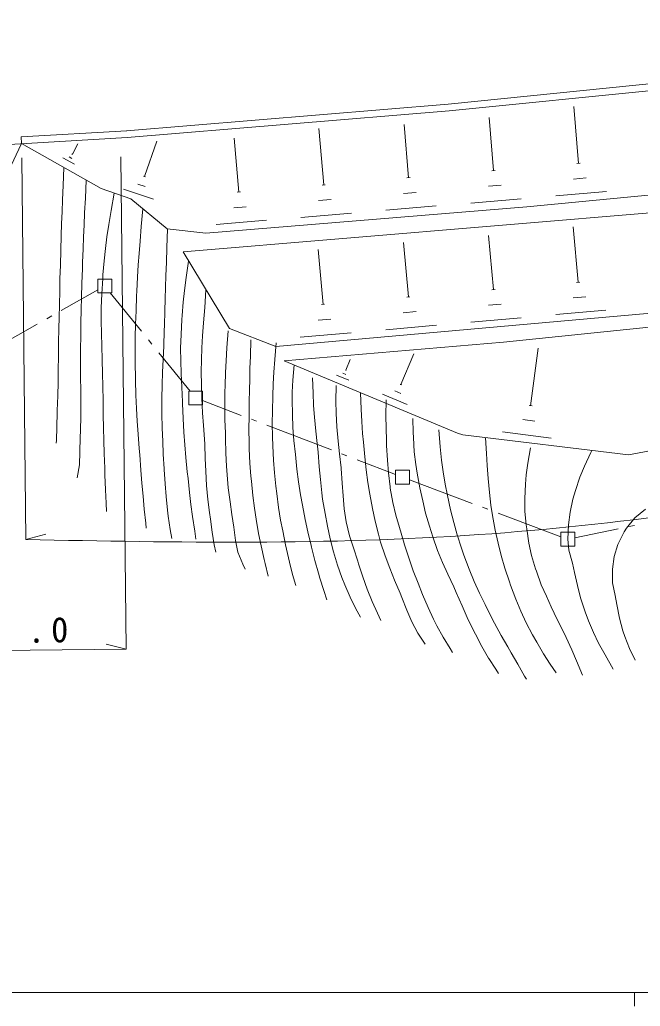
# Model space of a CAD drawing. Units: millimetres, scale not verified. Extents: x 40000 to 680000, y 20000 to 380000.
# Drawn here: x 123476 to 168420, y 204000 to 275498 of the extents above; entities that cross this region are included whole.
import ezdxf
from ezdxf.enums import TextEntityAlignment as Align

# ---------------------------------------------------------------- set-up
doc = ezdxf.new("R2010")
doc.units = ezdxf.units.MM
doc.header["$LTSCALE"] = 1000
doc.linetypes.add('CHAIN', pattern=[18.5, 12, -1.5, 3.5, -1.5])
for name, color, linetype, lineweight in [('M-BGD', 7, 'Continuous', 13), ('M-BMK', 2, 'CHAIN', 13), ('M-BMK-ROW', 30, 'Continuous', 13), ('M-STR-HTXT', 7, 'Continuous', 13), ('M-TTL-BAND', 7, 'Continuous', 13)]:
    doc.layers.add(name, color=color, linetype=linetype, lineweight=lineweight)
doc.styles.add('ＭＳ ゴシック', font='')
doc.styles.get('ＭＳ ゴシック').set_extended_font_data('MS Gothic')

msp = doc.modelspace()

# ---------------------------------------------------------------- linework, layer by layer
at = {"layer": 'M-BGD'}
for p, q in [((176958, 271641), (154518, 269389)), ((177019, 271150), (154568, 268888)), ((154518, 269389), (131216, 267457)), ((154568, 268888), (131256, 266956)), ((163951, 265082), (163599, 269221)), ((157787, 264569), (157465, 268418)), ((131226, 267457), (123579, 267014)), ((145490, 263523), (145137, 267612)), ((151633, 264046), (151311, 267915)), ((131256, 266956), (107132, 265565)), ((123579, 267014), (123609, 266523)), ((132520, 264140), (133401, 266696)), ((139336, 263010), (139014, 266918)), ((121586, 262262), (123609, 266523)), ((123609, 266523), (129373, 263257)), ((127288, 265752), (127688, 266494)), ((126586, 265481), (127438, 265020)), ((127047, 265562), (127258, 265441)), ((127257, 265772), (127308, 265742)), ((126666, 264780), (126617, 263487)), ((157677, 264559), (157907, 264579)), ((163831, 265072), (164061, 265092)), ((128290, 263868), (128231, 262565)), ((132450, 264170), (132590, 264120)), ((151523, 264036), (151754, 264056)), ((163580, 263949), (164493, 264030)), ((126617, 263487), (126577, 262454)), ((129373, 263257), (131528, 262516)), ((130997, 263228), (133152, 262487)), ((132029, 263589), (132570, 263408)), ((145369, 263513), (145600, 263533)), ((157427, 263426), (158339, 263507)), ((178304, 263673), (160203, 261944)), ((126577, 262454), (126537, 261572)), ((128231, 262565), (128171, 261513)), ((130315, 262927), (130095, 261684)), ((131528, 262516), (134145, 260332)), ((139225, 263000), (139456, 263020)), ((145119, 262390), (146031, 262470)), ((151273, 262913), (152185, 262984)), ((156144, 262213), (159802, 262525)), ((162298, 262736), (165966, 263038)), ((132390, 261785), (132280, 260502)), ((174305, 261948), (135318, 258669)), ((160203, 261944), (136961, 260022)), ((138975, 261877), (139887, 261947)), ((149990, 261700), (153649, 262002)), ((126537, 261572), (126507, 260730)), ((128171, 261513), (128131, 260611)), ((130095, 261684), (129925, 260661)), ((143847, 261177), (147495, 261489)), ((126507, 260730), (126478, 259828)), ((128131, 260611), (128101, 259769)), ((129925, 260661), (129795, 259769)), ((132280, 260502), (132191, 259459)), ((134175, 260322), (134125, 258999)), ((136961, 260022), (134145, 260332)), ((137703, 260664), (141351, 260966)), ((163924, 256472), (163562, 260481)), ((126478, 259828), (126448, 258806)), ((128101, 259769), (128061, 258897)), ((129795, 259769), (129685, 258927)), ((157780, 255939), (157428, 259858)), ((128061, 258897), (128032, 257905)), ((129685, 258927), (129595, 258035)), ((132191, 259459), (132121, 258567)), ((134125, 258999), (134095, 257896)), ((145442, 254863), (145090, 258842)), ((151626, 255406), (151274, 259355)), ((126448, 258806), (126418, 257714)), ((132121, 258567), (132061, 257725)), ((135318, 258669), (138657, 253127)), ((126418, 257714), (126388, 256731)), ((128012, 257464), (127982, 256371)), ((128032, 257905), (128012, 257464)), ((129595, 258035), (129505, 257013)), ((132061, 257725), (132011, 256843)), ((134095, 257896), (134066, 256954)), ((135709, 258007), (135529, 256814)), ((126388, 256731), (126369, 255809)), ((129485, 256752), (129416, 255640)), ((129505, 257013), (129485, 256752)), ((132011, 256843), (131961, 255831)), ((134066, 256954), (134036, 256102)), ((135529, 256814), (135399, 255882)), ((127982, 256371), (127952, 255389)), ((134036, 256102), (134006, 255270)), ((163803, 256462), (164034, 256483)), ((126369, 255809), (126349, 254877)), ((127952, 255389), (127922, 254467)), ((129416, 255640), (129376, 254627)), ((131941, 255500), (131902, 254408)), ((131961, 255831), (131941, 255500)), ((134006, 255270), (133986, 254378)), ((135399, 255882), (135319, 255030)), ((136963, 255933), (136873, 254640)), ((151506, 255396), (151736, 255416)), ((157670, 255929), (157900, 255949)), ((163563, 255340), (164475, 255420)), ((126349, 254877), (126329, 253865)), ((129376, 254627), (129376, 253685)), ((135319, 255030), (135239, 254068)), ((136873, 254640), (136783, 253537)), ((174558, 254722), (142025, 251825)), ((145322, 254853), (145552, 254873)), ((157419, 254807), (158341, 254887)), ((182907, 254614), (158503, 252141)), ((126329, 253865), (126309, 253163)), ((127922, 254467), (127903, 253535)), ((131902, 254408), (131862, 253426)), ((133986, 254378), (133957, 253356)), ((135239, 254068), (135219, 253777)), ((151256, 254263), (152178, 254344)), ((156147, 253583), (159805, 253905)), ((162301, 254127), (165929, 254448)), ((126309, 253163), (126290, 252061)), ((127903, 253535), (127893, 252542)), ((129376, 253685), (129386, 252763)), ((131862, 253426), (131842, 252493)), ((133957, 253356), (133947, 252955)), ((135219, 253777), (135159, 252685)), ((136783, 253537), (136723, 252585)), ((138657, 253127), (142025, 251825)), ((145082, 253720), (146004, 253801)), ((149983, 253030), (153661, 253362)), ((127893, 252542), (127873, 251670)), ((129386, 252763), (129417, 251841)), ((131842, 252493), (131832, 251571)), ((133947, 252955), (133907, 251863)), ((135159, 252685), (135130, 251703)), ((136723, 252585), (136663, 251713)), ((138577, 252947), (138477, 251714)), ((143789, 252487), (147487, 252809)), ((126290, 252061), (126280, 251078)), ((129417, 251841), (129447, 250879)), ((133907, 251863), (133867, 250880)), ((135130, 251703), (135140, 250771)), ((136663, 251713), (136633, 250861)), ((138477, 251714), (138417, 250772)), ((140221, 252306), (140181, 251113)), ((142045, 252076), (141945, 250873)), ((158503, 252141), (142617, 250783)), ((160479, 247521), (161018, 251691)), ((126280, 251078), (126270, 250156)), ((127873, 251670), (127874, 250568)), ((131832, 251571), (131833, 250599)), ((140181, 251113), (140152, 250221)), ((151087, 249052), (152018, 251277)), ((127874, 250568), (127874, 249576)), ((129447, 250879), (129477, 249847)), ((131833, 250599), (131853, 249517)), ((133867, 250880), (133827, 249958)), ((135140, 250771), (135170, 249848)), ((136633, 250861), (136624, 249989)), ((138417, 250772), (138368, 249920)), ((141945, 250873), (141886, 249961)), ((142617, 250783), (155187, 245545)), ((143349, 250482), (143259, 249370)), ((147097, 250103), (147408, 250865)), ((126270, 250156), (126260, 249234)), ((127874, 249576), (127894, 248653)), ((129477, 249847), (129498, 248955)), ((133827, 249958), (133798, 249026)), ((135170, 249848), (135211, 248876)), ((136624, 249989), (136634, 249027)), ((138368, 249920), (138348, 248987)), ((140152, 250221), (140132, 249339)), ((141886, 249961), (141836, 249099)), ((144682, 249551), (144723, 248428)), ((146416, 249742), (147318, 249371)), ((146867, 249872), (147097, 249782)), ((147067, 250113), (147127, 250083)), ((126260, 249234), (126231, 248252)), ((129498, 248955), (129508, 247852)), ((131853, 249517), (131853, 249376)), ((131853, 249376), (131883, 248284)), ((133798, 249026), (133778, 248044)), ((135211, 248876), (135261, 247794)), ((136634, 249027), (136664, 248065)), ((138348, 248987), (138338, 248506)), ((140132, 249339), (140122, 248778)), ((141836, 249099), (141806, 248217)), ((143259, 249370), (143219, 248508)), ((146386, 249000), (146376, 247847)), ((151037, 249072), (151147, 249032)), ((126231, 248252), (126191, 247170)), ((127894, 248653), (127905, 247731)), ((131883, 248284), (131934, 247322)), ((138338, 248506), (138328, 247454)), ((140122, 248778), (140102, 247705)), ((141806, 248217), (141776, 247164)), ((143219, 248508), (143209, 247947)), ((144723, 248428), (144763, 247566)), ((148160, 248469), (148211, 247277)), ((149754, 248350), (151528, 247608)), ((150646, 248610), (151087, 248420)), ((127905, 247731), (127905, 246769)), ((129508, 247852), (129529, 246860)), ((133778, 248044), (133778, 246961)), ((135261, 247794), (135261, 247674)), ((135261, 247674), (135312, 246591)), ((136664, 248065), (136715, 247012)), ((138328, 247454), (138339, 246522)), ((140102, 247705), (140082, 246763)), ((143209, 247947), (143220, 246884)), ((144763, 247566), (144803, 246965)), ((146376, 247847), (146397, 246975)), ((150015, 247959), (149995, 246786)), ((160368, 247531), (160589, 247511)), ((126181, 247049), (126151, 245977)), ((126191, 247170), (126181, 247049)), ((127905, 246769), (127875, 245727)), ((129529, 246860), (129549, 245928)), ((131934, 247322), (131984, 246400)), ((133778, 246961), (133799, 245889)), ((136715, 247012), (136785, 246090)), ((140082, 246763), (140073, 245831)), ((141776, 247164), (141766, 246232)), ((143220, 246884), (143260, 245942)), ((144803, 246965), (144894, 245933)), ((146397, 246975), (146447, 246003)), ((148211, 247277), (148251, 246385)), ((149995, 246786), (150005, 245904)), ((126151, 245977), (126131, 245025)), ((131984, 246400), (132055, 245458)), ((135312, 246591), (135372, 245619)), ((136785, 246090), (136856, 245098)), ((138339, 246522), (138369, 245540)), ((141766, 246232), (141777, 245270)), ((146447, 246003), (146528, 244961)), ((148251, 246385), (148312, 245503)), ((151939, 246596), (151970, 245594)), ((159908, 246519), (160790, 246409)), ((127875, 245727), (127855, 245226)), ((129549, 245928), (129569, 245006)), ((132055, 245458), (132135, 244435)), ((133799, 245889), (133829, 244957)), ((135372, 245619), (135433, 244697)), ((138369, 245540), (138379, 245139)), ((140073, 245831), (140083, 244829)), ((141777, 245270), (141797, 244629)), ((143260, 245942), (143340, 245010)), ((144894, 245933), (144994, 245011)), ((148312, 245503), (148372, 244871)), ((150005, 245904), (150036, 244992)), ((151970, 245594), (151990, 245213)), ((153834, 245765), (153935, 244542)), ((155187, 245545), (155568, 245405)), ((155568, 245405), (167556, 243955)), ((158445, 245626), (161973, 245176)), ((167556, 243955), (174210, 245250)), ((126131, 245025), (126121, 244814)), ((127855, 245226), (127825, 244173)), ((129569, 245006), (129600, 244054)), ((133829, 244957), (133869, 244015)), ((135433, 244697), (135513, 243765)), ((136856, 245098), (136876, 244737)), ((136876, 244737), (136916, 243695)), ((138379, 245139), (138410, 244086)), ((140083, 244829), (140093, 244388)), ((141797, 244629), (141858, 243586)), ((143340, 245010), (143441, 243988)), ((144994, 245011), (145085, 244149)), ((146528, 244961), (146628, 244049)), ((148372, 244871), (148462, 243819)), ((150036, 244992), (150046, 244631)), ((150046, 244631), (150106, 243589)), ((151990, 245213), (152050, 244191)), ((153935, 244542), (154025, 243580)), ((157202, 245205), (157272, 244052)), ((127825, 244173), (127796, 243231)), ((129600, 244054), (129640, 243001)), ((132135, 244435), (132165, 243954)), ((132165, 243954), (132246, 242862)), ((133869, 244015), (133940, 242962)), ((138410, 244086), (138460, 243154)), ((140093, 244388), (140144, 243365)), ((143441, 243988), (143552, 242935)), ((145085, 244149), (145175, 243096)), ((146628, 244049), (146749, 243017)), ((148462, 243819), (148563, 242887)), ((152050, 244191), (152161, 243259)), ((157272, 244052), (157333, 243190)), ((160480, 244464), (160269, 243372)), ((164369, 243152), (164850, 244125)), ((164850, 244125), (164920, 244275)), ((127796, 243231), (127646, 242289)), ((135513, 243765), (135614, 242742)), ((136916, 243695), (136947, 242773)), ((138460, 243154), (138530, 242192)), ((140144, 243365), (140214, 242423)), ((141858, 243586), (141928, 242654)), ((145175, 243096), (145256, 242174)), ((150106, 243589), (150177, 242667)), ((152161, 243259), (152261, 242637)), ((154025, 243580), (154136, 242728)), ((157333, 243190), (157413, 242258)), ((160269, 243372), (160149, 242510)), ((164038, 242340), (164369, 243152)), ((129640, 243001), (129650, 242520)), ((129650, 242520), (129691, 241438)), ((132246, 242862), (132326, 241900)), ((133940, 242962), (133940, 242912)), ((133940, 242912), (134010, 241860)), ((135614, 242742), (135664, 242251)), ((136947, 242773), (137007, 241741)), ((140214, 242423), (140254, 242052)), ((141928, 242654), (142028, 241692)), ((143552, 242935), (143672, 242013)), ((146749, 243017), (146749, 242966)), ((146749, 242966), (146829, 241914)), ((148563, 242887), (148694, 241955)), ((150177, 242667), (150307, 241655)), ((152261, 242637), (152462, 241575)), ((154136, 242728), (154286, 241836)), ((160149, 242510), (160099, 241848)), ((132326, 241900), (132407, 240977)), ((134010, 241860), (134071, 240938)), ((135664, 242251), (135774, 241229)), ((137007, 241741), (137108, 240728)), ((138530, 242192), (138581, 241581)), ((140254, 242052), (140355, 241020)), ((142028, 241692), (142089, 241171)), ((143672, 242013), (143823, 241071)), ((145256, 242174), (145356, 241202)), ((146829, 241914), (146890, 240982)), ((148694, 241955), (148824, 241113)), ((154286, 241836), (154447, 241014)), ((157413, 242258), (157504, 241236)), ((160099, 241848), (160050, 240806)), ((163728, 241388), (164038, 242340)), ((129691, 241438), (129731, 240465)), ((132407, 240977), (132497, 240035)), ((135774, 241229), (135875, 240377)), ((138581, 241581), (138711, 240548)), ((140355, 241020), (140475, 240108)), ((142089, 241171), (142219, 240149)), ((143823, 241071), (143953, 240320)), ((145356, 241202), (145416, 240761)), ((146890, 240982), (146970, 240050)), ((148824, 241113), (149015, 240071)), ((150307, 241655), (150317, 241554)), ((150317, 241554), (150508, 240502)), ((152462, 241575), (152663, 240643)), ((154447, 241014), (154678, 239972)), ((157504, 241236), (157594, 240314)), ((163548, 240757), (163728, 241388)), ((129731, 240465), (129751, 239864)), ((134071, 240938), (134171, 239956)), ((135875, 240377), (135995, 239495)), ((137108, 240728), (137218, 239786)), ((138711, 240548), (138842, 239636)), ((143953, 240320), (144144, 239287)), ((145416, 240761), (145587, 239709)), ((150508, 240502), (150719, 239590)), ((152663, 240643), (152874, 239741)), ((157594, 240314), (157715, 239572)), ((160050, 240806), (160070, 239874)), ((163347, 239814), (163548, 240757)), ((132497, 240035), (132598, 239003)), ((134171, 239956), (134221, 239525)), ((134221, 239525), (134372, 238543)), ((137218, 239786), (137288, 239305)), ((138842, 239636), (138982, 238734)), ((140475, 240108), (140606, 239306)), ((142219, 240149), (142370, 239237)), ((145587, 239709), (145758, 238787)), ((146970, 240050), (147121, 239108)), ((149015, 240071), (149216, 239159)), ((150719, 239590), (150970, 238688)), ((152874, 239741), (153145, 238799)), ((154678, 239972), (154909, 239050)), ((157715, 239572), (157916, 238500)), ((160070, 239874), (160161, 238881)), ((163227, 238892), (163347, 239814)), ((168800, 240017), (168018, 239395)), ((132598, 239003), (132638, 238662)), ((135995, 239495), (136146, 238423)), ((137288, 239305), (137419, 238363)), ((140606, 239306), (140777, 238264)), ((142370, 239237), (142521, 238445)), ((144144, 239287), (144335, 238385)), ((147121, 239108), (147372, 238096)), ((149216, 239159), (149456, 238227)), ((154909, 239050), (155169, 238158)), ((160161, 238881), (160201, 238601)), ((163178, 237850), (163227, 238892)), ((168018, 239395), (167427, 238653)), ((134372, 238543), (134483, 237891)), ((136146, 238423), (136227, 237842)), ((137419, 238363), (137570, 237441)), ((138982, 238734), (139103, 237752)), ((140777, 238264), (140957, 237362)), ((142521, 238445), (142721, 237443)), ((144335, 238385), (144576, 237393)), ((145758, 238787), (145969, 237875)), ((147372, 238096), (147643, 237214)), ((149456, 238227), (149617, 237645)), ((150970, 238688), (151261, 237706)), ((153145, 238799), (153385, 238027)), ((155169, 238158), (155480, 237206)), ((157916, 238500), (158116, 237558)), ((160201, 238601), (160351, 237568)), ((167257, 238382), (166796, 237470)), ((167427, 238653), (167257, 238382)), ((137570, 237441), (137670, 236920)), ((139103, 237752), (139284, 236910)), ((142721, 237443), (142932, 236511)), ((144576, 237393), (144606, 237283)), ((145969, 237875), (146209, 236943)), ((149617, 237645), (149938, 236633)), ((151261, 237706), (151341, 237445)), ((151341, 237445), (151672, 236433)), ((153385, 238027), (153737, 237025)), ((158116, 237558), (158347, 236666)), ((160351, 237568), (160552, 236666)), ((163258, 237048), (163178, 237850)), ((166796, 237470), (166536, 236588)), ((139284, 236910), (139625, 236038)), ((140957, 237362), (141178, 236390)), ((144606, 237283), (144857, 236301)), ((146209, 236943), (146490, 235960)), ((147643, 237214), (147964, 236252)), ((153737, 237025), (154098, 236153)), ((155480, 237206), (155651, 236705)), ((155651, 236705), (156022, 235683)), ((158347, 236666), (158608, 235754)), ((160552, 236666), (160833, 235694)), ((163519, 236106), (163258, 237048)), ((139625, 236038), (139805, 235668)), ((141178, 236390), (141248, 236079)), ((141248, 236079), (141479, 235167)), ((142932, 236511), (143012, 236190)), ((143012, 236190), (143243, 235288)), ((144857, 236301), (145117, 235379)), ((146490, 235960), (146811, 235079)), ((147964, 236252), (148024, 236071)), ((148024, 236071), (148325, 235119)), ((149938, 236633), (150279, 235751)), ((151672, 236433), (151983, 235551)), ((154098, 236153), (154489, 235311)), ((163660, 235435), (163519, 236106)), ((166536, 236588), (166416, 235686)), ((143243, 235288), (143464, 234506)), ((145117, 235379), (145218, 235018)), ((150279, 235751), (150630, 234889)), ((151983, 235551), (152324, 234669)), ((154489, 235311), (154910, 234390)), ((156022, 235683), (156383, 234791)), ((158608, 235754), (158949, 234762)), ((160833, 235694), (160893, 235524)), ((160893, 235524), (161244, 234552)), ((163870, 234503), (163660, 235435)), ((166416, 235686), (166416, 234684)), ((145218, 235018), (145499, 234136)), ((146811, 235079), (147022, 234547)), ((147022, 234547), (147403, 233656)), ((148325, 235119), (148646, 234227)), ((150630, 234889), (151021, 233947)), ((152324, 234669), (152655, 233848)), ((156383, 234791), (156764, 233949)), ((158949, 234762), (159029, 234511)), ((161244, 234552), (161625, 233710)), ((166416, 234684), (166597, 233772)), ((145499, 234136), (145719, 233445)), ((148646, 234227), (148997, 233335)), ((151021, 233947), (151152, 233637)), ((152655, 233848), (153046, 232906)), ((154910, 234390), (155091, 233979)), ((155091, 233979), (155512, 233017)), ((156764, 233949), (157176, 233107)), ((159029, 234511), (159400, 233509)), ((164101, 233601), (163870, 234503)), ((147403, 233656), (147804, 232844)), ((148997, 233335), (149378, 232493)), ((151152, 233637), (151503, 232705)), ((157176, 233107), (157637, 232185)), ((159400, 233509), (159762, 232627)), ((161625, 233710), (161966, 232958)), ((164422, 232598), (164101, 233601)), ((166597, 233772), (166727, 233120)), ((166727, 233120), (166918, 232128)), ((147804, 232844), (148145, 232192)), ((149378, 232493), (149639, 231952)), ((151503, 232705), (151874, 231863)), ((153046, 232906), (153437, 232054)), ((155512, 233017), (155893, 232175)), ((159762, 232627), (160163, 231795)), ((161966, 232958), (162408, 232037)), ((164673, 231927), (164422, 232598)), ((151874, 231863), (152315, 231031)), ((153437, 232054), (153688, 231573)), ((155893, 232175), (156324, 231283)), ((157637, 232185), (157858, 231764)), ((157858, 231764), (158339, 230873)), ((160163, 231795), (160624, 230913)), ((162408, 232037), (162829, 231195)), ((165024, 231085), (164673, 231927)), ((166918, 232128), (167159, 231206)), ((152315, 231031), (152837, 230239)), ((153688, 231573), (154149, 230741)), ((156324, 231283), (156475, 230972)), ((156475, 230972), (156936, 230080)), ((162829, 231195), (163060, 230724)), ((165405, 230304), (165024, 231085)), ((167159, 231206), (167299, 230805)), ((154149, 230741), (154661, 229919)), ((158339, 230873), (158820, 230061)), ((160624, 230913), (160925, 230392)), ((160925, 230392), (161406, 229551)), ((163060, 230724), (163461, 229832)), ((165876, 229472), (165405, 230304)), ((167299, 230805), (167650, 229923)), ((154661, 229919), (154831, 229639)), ((156936, 230080), (157437, 229219)), ((158820, 230061), (159081, 229610)), ((159081, 229610), (159552, 228788)), ((161406, 229551), (161898, 228789)), ((163461, 229832), (163802, 229030)), ((167650, 229923), (168062, 229092)), ((157437, 229219), (157447, 229209)), ((157447, 229209), (157949, 228427)), ((163802, 229030), (164233, 227988)), ((166468, 228430), (165876, 229472)), ((157949, 228427), (158159, 228116)), ((159552, 228788), (160044, 227926)), ((161898, 228789), (162319, 228158)), ((160044, 227926), (160174, 227706))]:
    msp.add_line(p, q, dxfattribs=at)
at = {"layer": 'M-BMK'}
msp.add_arc((85509, 694242), 419723, 268.73854, 275.73542, dxfattribs=at)
at = {"layer": 'M-BMK-ROW'}
for p, q in [((129135, 255700), (129135, 256702)), ((129135, 256702), (130137, 256702)), ((130137, 256702), (130137, 255700)), ((129135, 255920), (126488, 254423)), ((130137, 255700), (129135, 255700)), ((132294, 252919), (130037, 255700)), ((125792, 254030), (125444, 253833)), ((124747, 253439), (120395, 250977)), ((133051, 251988), (132799, 252298)), ((135812, 248586), (133555, 251367)), ((135722, 247583), (135722, 248586)), ((135722, 248586), (136724, 248586)), ((136724, 248586), (136725, 247584)), ((136725, 247584), (135722, 247583)), ((139509, 246827), (136725, 247895)), ((140630, 246397), (140256, 246540)), ((146046, 244321), (141377, 246111)), ((147166, 243891), (146792, 244034)), ((150698, 242537), (147913, 243605)), ((150698, 242847), (151700, 242848)), ((150698, 241845), (150698, 242847)), ((151700, 242848), (151700, 241845)), ((151700, 241845), (150698, 241845)), ((156252, 240445), (151700, 242156)), ((157376, 240023), (157001, 240164)), ((162677, 238030), (158124, 239741)), ((167994, 238855), (167602, 238773)), ((162677, 237349), (162676, 238351)), ((162676, 238351), (163679, 238351)), ((166819, 238608), (163679, 237950)), ((163679, 238351), (163679, 237349)), ((163679, 237349), (162677, 237349))]:
    msp.add_line(p, q, dxfattribs=at)
at = {"layer": 'M-STR-HTXT'}
for p, q in [((123919, 237818), (123619, 265480)), ((131188, 229882), (130806, 265563)), ((123919, 237818), (125362, 238219)), ((129734, 230252), (131188, 229882)), ((95406, 229490), (131188, 229882))]:
    msp.add_line(p, q, dxfattribs=at)
msp.add_open_spline([(123919, 237818), (134877, 237618), (145835, 237419), (156732, 238183), (166693, 238881), (176602, 240385), (186527, 241670), (196410, 242950), (206308, 244014), (216206, 245078)], degree=3, knots=[0, 0, 0, 0, 1, 1, 1, 2, 2, 2, 3, 3, 3, 3], dxfattribs=at)
at = {"layer": 'M-TTL-BAND'}
for p, q in [((40000, 205000), (579000, 205000)), ((168000, 205000), (168000, 204000))]:
    msp.add_line(p, q, dxfattribs=at)

# ---------------------------------------------------------------- texts
at = {"layer": 'M-STR-HTXT', "style": 'ＭＳ ゴシック'}
for s, p in [('0', (125765, 229820)), ('.', (124071, 229799))]:
    msp.add_text(s, height=1833, rotation=0.622, dxfattribs=at).set_placement(p, align=Align.BOTTOM_LEFT)

doc.saveas('drawing.dxf')
